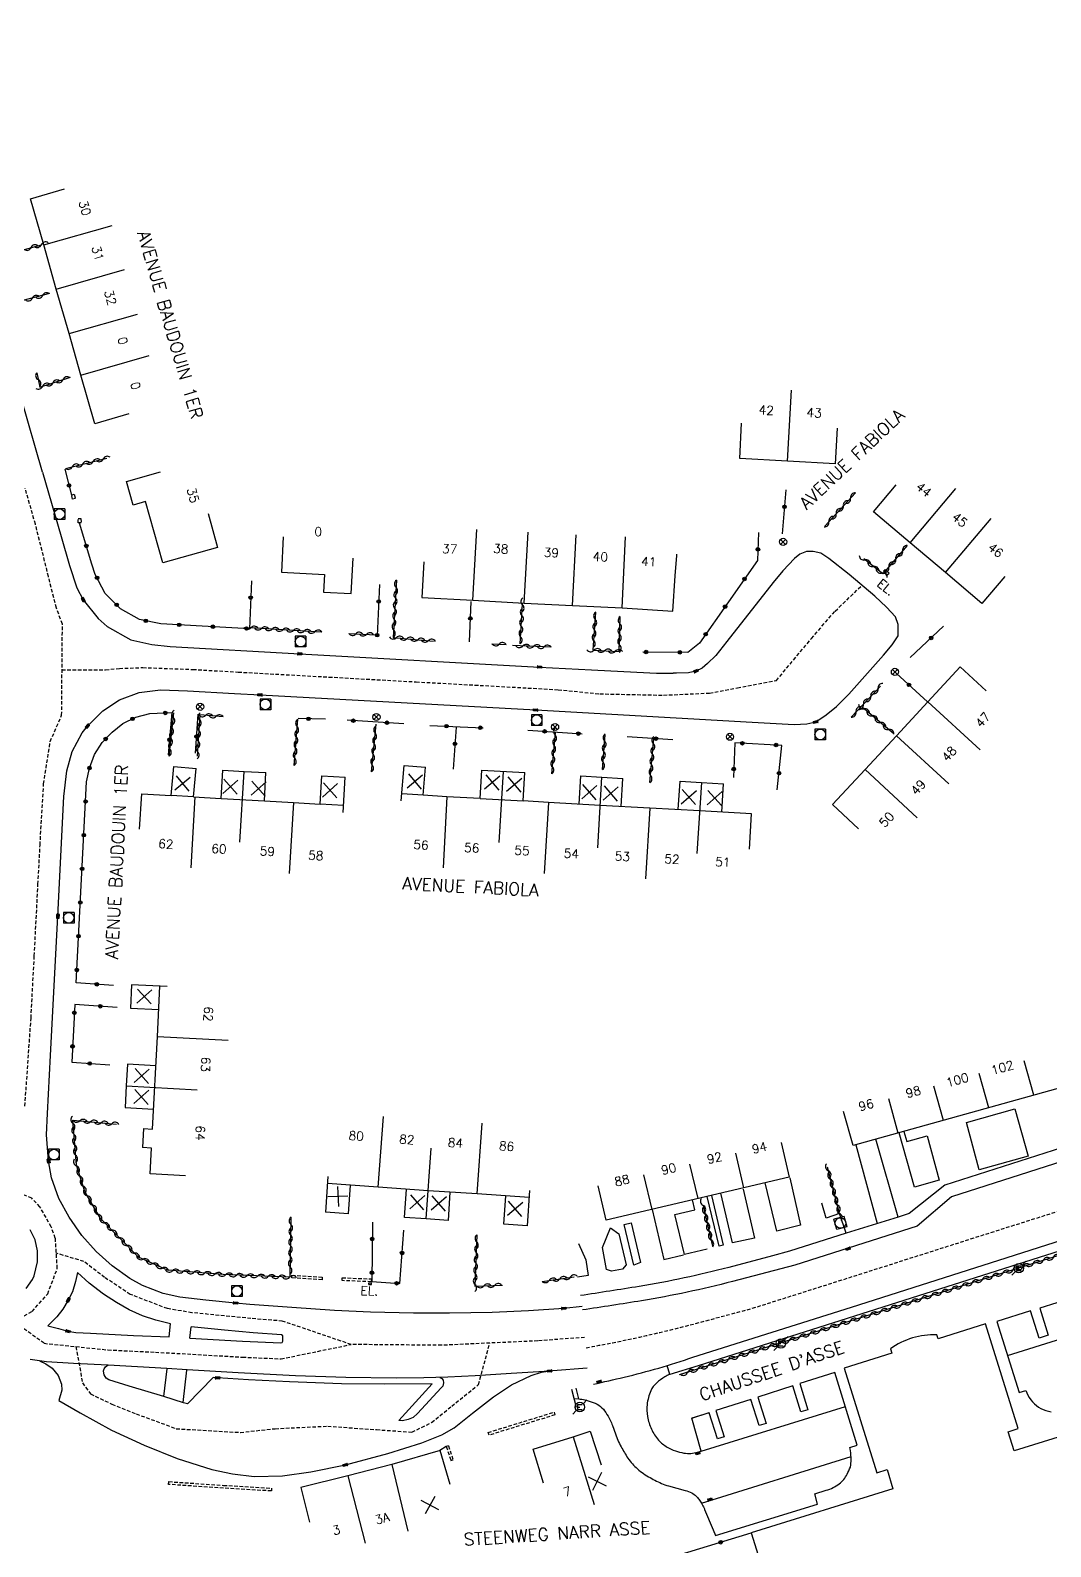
# Model space of a CAD drawing. Header units: millimetres. Extents: x 127000 to 128000, y 154000 to 154800.
# Drawn here: x 127356.8 to 127500.4, y 154115.5 to 154329 of the extents above; entities that cross this region are included whole.
import ezdxf
from ezdxf.enums import TextEntityAlignment as Align

# ---------------------------------------------------------------- set-up
doc = ezdxf.new("R2010")
doc.units = ezdxf.units.MM
doc.linetypes.add('DASHED', pattern=[0.75, 0.5, -0.25])
doc.layers.get('0').update_dxf_attribs({"linetype": 'CONTINUOUS'})
for name, color, linetype in [('W0001', 6, 'DASHED'), ('W0008', 7, 'CONTINUOUS'), ('W0100', 7, 'CONTINUOUS'), ('W0105', 7, 'CONTINUOUS'), ('W0112', 1, 'DASHED'), ('W0310', 3, 'CONTINUOUS'), ('W0322', 7, 'CONTINUOUS'), ('W0334', 7, 'CONTINUOUS'), ('W0400', 7, 'CONTINUOUS'), ('W0420', 7, 'CONTINUOUS'), ('W0469', 7, 'CONTINUOUS'), ('W0471', 7, 'CONTINUOUS'), ('W0984', 7, 'CONTINUOUS'), ('W0989', 7, 'CONTINUOUS'), ('W0991', 7, 'CONTINUOUS'), ('W1102', 7, 'CONTINUOUS')]:
    doc.layers.add(name, color=color, linetype=linetype)
doc.styles.get("Standard").update_dxf_attribs({"font": 'romans.shx', "width": 0.85})

# ---------------------------------------------------------------- blocks, each defined once
blk = doc.blocks.new('t310o')
at = {"color": 0, "linetype": 'Continuous'}
for centre, start, end in [((-0.5, 0.38), 216.8699, 323.1304), ((0.5, -0.37), 36.8699, 143.1303)]:
    blk.add_arc(centre, 0.625, start, end, dxfattribs=at)
blk = doc.blocks.new('T400')
for p, q in [((-0.15, 0.3), (0.15, 0.3)), ((-0.15, -0.25), (-0.15, 0.3)), ((-0.15, 0.15), (0.15, 0.15)), ((-0.15, 0), (0.15, 0)), ((0.15, 0.3), (0.15, -0.25)), ((-0.15, -0.15), (0.15, -0.15)), ((-0.15, -0.25), (-0.15, -0.3)), ((-0.15, -0.3), (0.15, -0.3)), ((0.15, -0.3), (0.15, -0.25))]:
    blk.add_line(p, q)
blk = doc.blocks.new('T420')
for p, q in [((0.75, 0.75), (-0.75, 0.75)), ((-0.75, 0.75), (-0.75, -0.75)), ((0.75, 0.75), (0.75, -0.75)), ((0.75, -0.75), (-0.75, -0.75))]:
    blk.add_line(p, q)
blk.add_ellipse((0, 0), major_axis=(-0.53, 0.53), ratio=1, start_param=3.926991, end_param=10.210176)
blk = doc.blocks.new('T471')
for p, q in [((-0.333334, 0.333334), (-0.333334, -0.333334)), ((-0.333334, 0.333334), (0.333334, 0.333334)), ((-0.333334, 0), (0, 0)), ((0.500001, 0.500001), (1.000002, 1.000002)), ((-0.500001, -0.500001), (-1.000002, -1.000002)), ((-0.333334, -0.333334), (0.333334, -0.333334))]:
    blk.add_line(p, q)
blk.add_ellipse((0, 0), major_axis=(0.471405, 0.471405), ratio=1, start_param=5.4977871438, end_param=11.780972451)
blk = doc.blocks.new('t322o')
at = {"color": 0, "linetype": 'Continuous'}
for radius in [0.25, 0.15]:
    blk.add_circle((0, 0), radius, dxfattribs=at)
blk = doc.blocks.new('t991o')
at = {"color": 0, "linetype": 'Continuous'}
for p, q in [((-1, 1), (1, -1)), ((-1, -1), (1, 1))]:
    blk.add_line(p, q, dxfattribs=at)
blk = doc.blocks.new('T469')
at = {"color": 0, "linetype": 'Continuous', "flags": 128}
for points in [[(-0.35, 0.35), (0.35, -0.35)], [(-0.35, -0.35), (0.35, 0.35)]]:
    blk.add_lwpolyline(points, dxfattribs=at)
at = {"color": 0, "linetype": 'Continuous'}
blk.add_circle((0, 0), 0.5, dxfattribs=at)

msp = doc.modelspace()

# ---------------------------------------------------------------- linework, layer by layer
at = {"layer": 'W0001'}
for p, q in [((127364.33, 154155.66), (127360.46, 154156.81)), ((127358.73, 154144.13), (127354.32, 154147.3))]:
    msp.add_line(p, q, dxfattribs=at)
at = {"layer": 'W0001', "flags": 128}
msp.add_lwpolyline([(127707.09, 154328.15), (127696.07, 154317.64), (127684.73, 154306.8), (127668.4, 154291.23), (127654.07, 154277.57), (127636.76, 154261.04), (127611.11, 154236.57), (127590.61, 154216.98), (127581.88, 154208.69), (127574.39, 154201.54), (127567.68, 154195.2, -0.051498), (127557.61, 154186.6, -0.013521), (127547.3, 154179.89, -0.05324), (127532.51, 154172.86, -0.006405), (127518.19, 154168.05), (127507.64, 154164.65), (127491.91, 154159.67), (127471.15, 154153.06), (127458.13, 154148.93), (127450.11, 154146.8, -0.021271), (127434.93, 154143.45)], format="xyb", dxfattribs=at)
at = {"layer": 'W0001'}
for points in [[(127356.04, 154177.52), (127356.9, 154189.91), (127357.36, 154198.67), (127357.88, 154208.76), (127358.17, 154214.27), (127358.67, 154222.89), (127359.6, 154228.86), (127361.21, 154232.55), (127361.32, 154245.39), (127360.47, 154247.66), (127359.36, 154252.08), (127357.52, 154259.46), (127356.08, 154264.51)], [(127361.26, 154238.97), (127367.38, 154238.97), (127369.34, 154239.16), (127372.63, 154239.27), (127379.67, 154239.01), (127386.06, 154238.64), (127398.83, 154237.94), (127411.1, 154237.26), (127419.36, 154236.81), (127431.1, 154236.16), (127436.97, 154235.57), (127445.92, 154235.39), (127452.4, 154235.68), (127456.33, 154236.4), (127461.81, 154237.45), (127466.75, 154243.38), (127470.08, 154247.22), (127473.87, 154250.86)], [(127355.93, 154148), (127357.04, 154148.63), (127359.25, 154151.08), (127360.6, 154154.67), (127360.32, 154158.94), (127359.75, 154160.53), (127358.16, 154163.34), (127357, 154164.57), (127350.66, 154166.96), (127348.69, 154166.32), (127346.16, 154164.85), (127343.66, 154162.96), (127341.45, 154158.9), (127341.38, 154153.97), (127343.15, 154150.13), (127347.04, 154147.69), (127350.75, 154146.44), (127352.71, 154146.6), (127355.93, 154148)], [(127434.81, 154144.96), (127428.24, 154144.47), (127414.69, 154143.85), (127401.95, 154143.96), (127392.27, 154147.26), (127387.86, 154147.62), (127379.54, 154148.44), (127376.11, 154149.01), (127370.86, 154151.02), (127367.26, 154153.4), (127364.33, 154155.66)], [(127358.73, 154144.13), (127367.72, 154143.2), (127374.41, 154142.88), (127379.65, 154142.59), (127386.67, 154142.18), (127392.09, 154141.94), (127401.95, 154143.96)], [(127363.23, 154143.66), (127364.14, 154138.56), (127365.27, 154137), (127368.29, 154135.57), (127371.69, 154134.2), (127377.35, 154132.1), (127386.37, 154131.58), (127391.26, 154132.11), (127398.66, 154132.46), (127405.52, 154131.97), (127410.52, 154131.63), (127413.29, 154132.98), (127416.11, 154135.3), (127419.89, 154138.32), (127421.47, 154144.16)]]:
    msp.add_lwpolyline(points, dxfattribs=at)
at = {"layer": 'W0008'}
for p, q in [((127358.53, 154266.78), (127355.46, 154277.39)), ((127447.74, 154238.48), (127447.26, 154238.48)), ((127357.09, 154153.1), (127357.32, 154153.64)), ((127376.35, 154145.03), (127376.52, 154146.89)), ((127379.27, 154144.83), (127379.43, 154146.45))]:
    msp.add_line(p, q, dxfattribs=at)
at = {"layer": 'W0008', "flags": 128}
for points in [[(127700.51, 154327.45), (127689.33, 154316.78), (127662.7, 154291.36), (127622.54, 154253.04), (127608.26, 154239.42), (127591.01, 154222.93), (127578.51, 154210.96), (127568.28, 154201.37, 0.003476), (127561.96, 154195.35, -0.043326), (127554.25, 154189.11, -0.0103), (127545.82, 154183.66), (127536.44, 154178.82), (127529.49, 154178.51), (127512.95, 154173.23), (127486.44, 154164.75), (127481.62, 154160.6), (127464.4, 154155.15), (127455.63, 154152.84, -0.024135), (127442.84, 154150.12, -0.003067), (127434.5, 154148.82)], [(127436.07, 154138.36, 0.001772), (127440.37, 154139.36, 0.024836), (127450.07, 154142.18), (127472.37, 154149.24), (127493.12, 154155.85), (127508.86, 154160.84), (127519.41, 154164.24, 0.006405), (127533.83, 154169.09, 0.05324), (127549.39, 154176.48, 0.013521), (127559.88, 154183.31, 0.051114), (127570.51, 154192.36), (127577.14, 154198.64), (127584.64, 154205.79), (127593.37, 154214.08), (127613.87, 154233.67), (127639.52, 154258.14), (127656.84, 154274.68), (127671.16, 154288.33), (127687.49, 154303.91), (127698.83, 154314.75), (127713.77, 154329)], [(127510.78, 154160.01), (127450.82, 154140.98), (127446.82, 154139.74, 0.067279), (127446.12, 154139.42, 0.034969), (127444.94, 154138.54, 0.112823), (127444.14, 154137.45, 0.074469), (127443.61, 154135.49, 0.073127), (127443.66, 154133.82, 0.065167), (127444.22, 154132.04, 0.071674), (127445.22, 154130.51, 0.082362), (127446.46, 154129.51, 0.088779), (127448.79, 154128.68, 0.113172), (127450.73, 154128.8), (127451.23, 154128.95), (127449.91, 154133.59), (127452.36, 154134.38)], [(127433.26, 154136.34), (127433.99, 154136.29, -0.041815), (127434.87, 154136.16, -0.030567), (127436.04, 154135.8, -0.080849), (127437.05, 154135.23, -0.082518), (127437.8, 154134.38, -0.021414), (127438.41, 154133.32, -0.031641), (127438.74, 154132.56), (127439.41, 154130.74, 0.035084), (127439.84, 154129.77, 0.019737), (127440.78, 154128.16, 0.063475), (127442.06, 154126.63, 0.057886), (127443.82, 154125.34, 0.021644), (127445.63, 154124.41, 0.041663), (127446.63, 154124.05), (127448.98, 154123.42, -0.054304), (127449.9, 154123.06, -0.072506), (127450.51, 154122.62, -0.040074), (127450.9, 154122.17, -0.035877), (127451.27, 154121.6, -0.004925), (127451.63, 154120.91, -0.019804), (127451.71, 154120.74), (127452.93, 154117.85), (127453.24, 154117.06), (127467.6, 154121.5), (127467.22, 154122.93), (127468.82, 154123.44, 0.09721), (127470.66, 154124.36, 0.114873), (127471.77, 154125.71, 0.01632), (127472.22, 154126.69, 0.070782), (127472.28, 154126.93, 0.036146), (127472.32, 154128.11, 0.036842), (127472.2, 154129.26), (127472.16, 154129.46), (127473.19, 154129.8), (127470.03, 154140.04), (127465.1, 154138.45), (127466.23, 154134.75), (127465.27, 154134.48), (127464.12, 154138.14), (127459.19, 154136.54), (127460.36, 154132.85), (127459.4, 154132.54), (127458.23, 154136.23), (127453.28, 154134.68), (127454.46, 154130.96), (127453.51, 154130.67), (127452.35, 154134.36), (127449.89, 154133.6)]]:
    msp.add_lwpolyline(points, format="xyb", dxfattribs=at)
at = {"layer": 'W0008'}
for points in [[(127358.53, 154266.78), (127361.14, 154257.72), (127362.33, 154253.65), (127363.33, 154250.52), (127364.25, 154248.82), (127366.33, 154246.18), (127367.61, 154245.06), (127370.93, 154243.18), (127373.89, 154242.5), (127376.49, 154242.24), (127394.73, 154241.21), (127428.46, 154239.35), (127435.77, 154238.95), (127440.34, 154238.72), (127444.93, 154238.47), (127447.26, 154238.48)], [(127434.46, 154149.31), (127431.87, 154149.05), (127426.91, 154148.72), (127421.82, 154148.45), (127415.79, 154148.35), (127410.74, 154148.36), (127404.69, 154148.53), (127399.62, 154148.73), (127393.59, 154149.19), (127387.72, 154149.61), (127385.68, 154149.8), (127381.52, 154150.21), (127377.83, 154150.64), (127375.48, 154151.15), (127372.61, 154152.28), (127370.8, 154153.25), (127368.33, 154155.02), (127366.08, 154157.05), (127364.06, 154159.33), (127362.26, 154161.9), (127360.83, 154164.51), (127359.77, 154167.43), (127359.38, 154169.8), (127359.06, 154173.49), (127359.24, 154176.5), (127359.66, 154184.65), (127360.68, 154204.25), (127361.54, 154221.11), (127361.92, 154224.72), (127362.68, 154227.45), (127364.12, 154230.07), (127364.84, 154231.02), (127367.01, 154233.17), (127369.35, 154234.73), (127372.12, 154235.78), (127375.13, 154236.13), (127378.94, 154236), (127385.54, 154235.61), (127389.13, 154235.42), (127427.93, 154233.3), (127458.4, 154231.59), (127464.32, 154231.27), (127466.09, 154231.33), (127467.35, 154231.62), (127468.8, 154232.6), (127470.26, 154233.79), (127471.99, 154235.55), (127476.89, 154241), (127478.11, 154242.46), (127478.95, 154243.76), (127478.95, 154245.33), (127478.58, 154246.41), (127477.3, 154247.76), (127475.68, 154249.34), (127472.05, 154252.38), (127469.2, 154254.65), (127468.07, 154255.38), (127466.99, 154255.62), (127466.04, 154255.6), (127465.13, 154255.23), (127464.38, 154254.63), (127462.7, 154252.89), (127461.38, 154251.26), (127454.84, 154242.93), (127453.28, 154240.98), (127452.11, 154239.86), (127451.37, 154239.2), (127450.48, 154238.79), (127449.43, 154238.55), (127447.74, 154238.48)], [(127357.32, 154153.64), (127357.83, 154155.6), (127357.83, 154157.15), (127357.49, 154158.69), (127356.79, 154160.12)], [(127356.22, 154151.86), (127357.09, 154153.1)], [(127376.52, 154146.89), (127374.45, 154147.39), (127372.59, 154148.02), (127370.71, 154148.85), (127368.93, 154149.88), (127367.1, 154151.07), (127365.08, 154152.61), (127363.46, 154154.09), (127363.18, 154152.83), (127362.76, 154151.36), (127362.15, 154150.22), (127361.39, 154148.93), (127360.54, 154147.86), (127359.75, 154147.05), (127359.27, 154146.61), (127360.75, 154146.21), (127362.09, 154145.82), (127363.21, 154145.66), (127365.27, 154145.57), (127371.33, 154145.24), (127376.35, 154145.03)], [(127379.27, 154144.83), (127386.68, 154144.45), (127392.05, 154144.18), (127392.26, 154144.25), (127392.34, 154144.41), (127392.36, 154145.04), (127392.34, 154145.17), (127392.16, 154145.32), (127388.15, 154145.61), (127384.12, 154145.99), (127379.43, 154146.45)], [(127435.16, 154140.61), (127430.35, 154140.26), (127429.91, 154140.23), (127429.92, 154140.23), (127424.47, 154139.88), (127419.42, 154139.54), (127415.55, 154139.38), (127412.2, 154139.26), (127408.28, 154139.24), (127401.2, 154139.3), (127394.12, 154139.55), (127386.04, 154139.95), (127378.86, 154140.41), (127376.02, 154140.56), (127367.78, 154141.03), (127362.87, 154141.27), (127359.08, 154141.52), (127356.76, 154141.85)], [(127358.08, 154141.65), (127358.99, 154141.25), (127359.87, 154140.63), (127360.72, 154139.58), (127361.17, 154138.37), (127361.22, 154137.53), (127360.82, 154136.08), (127363.81, 154134.35), (127368.25, 154131.89), (127372.82, 154129.79), (127377.48, 154127.89), (127382.34, 154126.36), (127385.25, 154125.75), (127388.32, 154125.38), (127392.31, 154125.47), (127396.27, 154126.01), (127401.15, 154127), (127407.1, 154128.63), (127411.9, 154130.13), (127414.72, 154131.26), (127416.45, 154132.21), (127419.04, 154134.28), (127422.01, 154136.6), (127424.54, 154138.29), (127427.3, 154139.59), (127428.76, 154140.08), (127429.99, 154140.24)], [(127414.45, 154139.33), (127414.71, 154139.19), (127414.93, 154138.93), (127414.96, 154138.57), (127414.84, 154138.1), (127414.64, 154137.86), (127411.32, 154134.23), (127410.7, 154133.69), (127409.96, 154133.39), (127409.19, 154133.2), (127408.65, 154133.24), (127413.37, 154138.4), (127406.66, 154138.36), (127400.58, 154138.4), (127393.28, 154138.7), (127387.49, 154138.98), (127383.15, 154139.26), (127382.53, 154139.31), (127378.93, 154135.61), (127378.35, 154135.75), (127375.57, 154136.63), (127370.71, 154138.1), (127367.85, 154139), (127367.46, 154139.23), (127367.2, 154139.69), (127367.14, 154139.94), (127367.08, 154140.24), (127367.21, 154140.54), (127367.37, 154140.83), (127367.56, 154140.96), (127367.75, 154141.03)]]:
    msp.add_lwpolyline(points, dxfattribs=at)
at = {"layer": 'W0008', "flags": 128}
for points in [[(127503.68, 154150.57), (127498.88, 154149.08), (127500.06, 154145.27), (127498.79, 154144.86), (127497.6, 154148.68), (127492.84, 154147.18), (127495.96, 154137.2), (127496.94, 154137.5), (127497.06, 154137.15), (127497.22, 154136.81), (127497.41, 154136.48), (127497.62, 154136.17), (127497.86, 154135.88), (127498.12, 154135.61), (127498.41, 154135.37), (127498.72, 154135.15), (127499.04, 154134.96), (127499.38, 154134.8), (127499.73, 154134.67), (127500.1, 154134.57), (127500.47, 154134.5)], [(127494.33, 154142.41), (127517.27, 154149.58)], [(127446.82, 154139.74), (127446.44, 154141)], [(127433.99, 154136.29), (127433.65, 154137.81)], [(127451.23, 154128.95), (127471.52, 154135.22)], [(127451.27, 154121.6), (127472.32, 154128.21)]]:
    msp.add_lwpolyline(points, dxfattribs=at)
at = {"layer": 'W0100'}
for p, q in [((127447.55, 154252.2), (127447.79, 154255.04)), ((127447.79, 154255.04), (127447.81, 154255.25)), ((127476.87, 154252.86), (127477.12, 154253.09)), ((127477.12, 154253.09), (127477.67, 154252.56)), ((127376.64, 154221.24), (127377.02, 154225.34)), ((127377.02, 154225.34), (127380.16, 154225.05)), ((127379.79, 154221.05), (127380.16, 154225.05)), ((127412.1, 154221.3), (127412.43, 154225.24)), ((127383.65, 154220.85), (127383.89, 154224.84)), ((127389.74, 154220.5), (127389.97, 154224.49)), ((127397.59, 154220.04), (127397.82, 154224.04)), ((127397.82, 154224.04), (127401.12, 154223.85)), ((127400.84, 154218.86), (127401.12, 154223.85)), ((127420.13, 154220.84), (127420.34, 154224.82)), ((127420.34, 154224.82), (127426.41, 154224.48)), ((127426.19, 154220.5), (127426.41, 154224.48)), ((127434.04, 154220.03), (127434.29, 154224.03)), ((127434.29, 154224.03), (127440.21, 154223.67)), ((127439.97, 154219.71), (127440.21, 154223.67)), ((127448, 154219.27), (127448.27, 154223.29)), ((127454.13, 154218.92), (127454.35, 154222.92)), ((127379.79, 154221.05), (127376.64, 154221.24)), ((127379.79, 154221.05), (127383.65, 154220.85)), ((127383.65, 154220.85), (127389.74, 154220.5)), ((127412.1, 154221.3), (127409.07, 154221.51)), ((127420.13, 154220.84), (127426.19, 154220.5)), ((127400.88, 154219.85), (127397.59, 154220.04)), ((127376.04, 154194.36), (127371.04, 154194.6)), ((127372.73, 154174.37), (127372.59, 154171.68)), ((127372.73, 154174.37), (127374, 154174.3)), ((127373.84, 154171.62), (127372.59, 154171.68)), ((127373.65, 154167.98), (127373.84, 154171.62)), ((127378.64, 154167.72), (127373.65, 154167.98)), ((127398.68, 154167.6), (127398.33, 154162.61)), ((127401.58, 154162.38), (127401.86, 154166.38)), ((127401.58, 154162.38), (127398.33, 154162.61)), ((127404.43, 154152.43), (127404.44, 154152.66)), ((127404.44, 154152.66), (127404.84, 154152.65))]:
    msp.add_line(p, q, dxfattribs=at)
for points in [[(127370.67, 154274.98), (127365.86, 154273.61), (127363.91, 154280.45), (127362.25, 154286.3), (127360.45, 154292.56), (127358.69, 154298.8), (127356.82, 154305.28), (127361.63, 154306.66)], [(127470.38, 154272.96), (127470.1, 154267.97), (127463.37, 154268.34), (127456.65, 154268.71), (127456.92, 154273.7)], [(127381.81, 154260.98), (127383.16, 154256.17), (127375.47, 154254.01), (127373.01, 154262.64), (127371.28, 154262.14), (127370.33, 154265.45), (127375.13, 154266.83)], [(127493.95, 154252.11), (127490.71, 154248.3), (127485.59, 154252.65), (127480.64, 154256.82), (127475.47, 154261.18), (127478.69, 154265)], [(127392.4, 154257.69), (127392.14, 154252.7), (127398.23, 154252.38), (127398.08, 154249.9), (127401.96, 154249.68), (127402.24, 154254.67)], [(127412.18, 154254.14), (127411.9, 154249.14), (127419.1, 154248.74), (127426.32, 154248.36), (127433.11, 154247.99), (127440.11, 154247.68), (127447.22, 154247.21), (127447.55, 154252.2)], [(127476.87, 154252.86), (127477.42, 154252.34), (127477.67, 154252.56)], [(127473.39, 154216.57), (127469.73, 154219.97), (127474.31, 154224.91), (127478.72, 154229.68), (127483.15, 154234.47), (127487.66, 154239.4), (127491.35, 154236.02)], [(127408.99, 154220.52), (127409.41, 154225.5), (127412.43, 154225.24)], [(127383.89, 154224.84), (127386.89, 154224.66), (127389.97, 154224.49)], [(127448.27, 154223.29), (127451.27, 154223.09), (127454.35, 154222.92)], [(127372.19, 154216.5), (127372.49, 154221.49), (127376.64, 154221.24)], [(127420.13, 154220.84), (127415.43, 154221.08), (127412.1, 154221.3)], [(127389.74, 154220.5), (127393.84, 154220.26), (127397.59, 154220.04)], [(127458.02, 154213.69), (127458.3, 154218.69), (127451.05, 154219.09), (127443.99, 154219.5), (127437.02, 154219.86), (127429.72, 154220.29), (127426.19, 154220.5)], [(127371.04, 154194.6), (127370.88, 154191.3), (127374.87, 154191.12)], [(127374, 154174.3), (127374.68, 154187.32), (127375.04, 154194.4)], [(127507.16, 154186.81), (127508.51, 154182), (127472.62, 154171.97), (127471.27, 154176.78)], [(127374.46, 154183.22), (127370.48, 154183.44), (127370.31, 154180.37), (127370.13, 154177.35), (127374.15, 154177.11)], [(127462.48, 154172.39), (127463.62, 154167.52), (127437.86, 154161.45), (127436.71, 154166.32)], [(127427, 154164.64), (127419.68, 154165.17), (127412.78, 154165.58), (127405.77, 154166.11), (127398.61, 154166.61)], [(127415.87, 154165.4), (127415.59, 154161.43), (127412.51, 154161.65), (127409.48, 154161.86), (127409.75, 154165.81)], [(127427.07, 154165.64), (127426.71, 154160.65), (127423.43, 154160.9), (127423.73, 154164.88)], [(127404.43, 154152.43), (127404.83, 154152.42), (127404.84, 154152.65)], [(127429.04, 154124.44), (127427.56, 154129.21), (127433.19, 154130.96), (127435.59, 154131.76), (127437.16, 154127.01)], [(127415.88, 154124.25), (127414.47, 154129.05), (127407.68, 154127.05), (127401.48, 154125.46), (127394.89, 154123.81), (127396.1, 154118.96)]]:
    msp.add_lwpolyline(points, dxfattribs=at)
at = {"layer": 'W0100', "flags": 128}
msp.add_lwpolyline([(127471.34, 154140.64), (127475.95, 154125.91), (127477.38, 154126.36), (127478.22, 154123.66), (127458.27, 154117.44), (127467.31, 154088.53), (127524.18, 154106.29), (127515.19, 154135.2), (127509.49, 154133.42), (127495.28, 154128.97), (127494.43, 154131.68), (127495.86, 154132.13), (127491.25, 154146.85), (127484.58, 154144.76), (127484.4, 154145.33, 0.167364), (127477.85, 154143.33), (127478.04, 154142.72), (127471.33, 154140.63)], format="xyb", dxfattribs=at)
at = {"layer": 'W0105'}
for p, q in [((127376, 154140.55), (127375.53, 154136.64)), ((127378.31, 154135.79), (127378.81, 154140.35)), ((127415.35, 154129.61), (127414.46, 154129.05))]:
    msp.add_line(p, q, dxfattribs=at)
at = {"layer": 'W0112'}
for p, q in [((127362.6, 154263.57), (127362.99, 154263.67)), ((127362.75, 154262.97), (127362.6, 154263.57)), ((127363.52, 154260.24), (127363.92, 154260.26)), ((127363.55, 154259.64), (127363.52, 154260.24)), ((127393.61, 154153.33), (127393.63, 154153.73)), ((127397.86, 154153.07), (127393.61, 154153.33)), ((127400.68, 154152.96), (127400.7, 154153.36)), ((127404.79, 154152.79), (127400.68, 154152.96)), ((127421.25, 154131.58), (127430.52, 154134.43)), ((127430.52, 154134.43), (127430.64, 154134.05)), ((127415.65, 154129.71), (127416.3, 154127.73)), ((127416, 154127.64), (127416.3, 154127.73)), ((127376.3, 154124.65), (127384.01, 154124.13)), ((127384.01, 154124.13), (127390.75, 154123.74))]:
    msp.add_line(p, q, dxfattribs=at)
for points in [[(127362.99, 154263.67), (127363.14, 154263.07), (127362.75, 154262.97)], [(127363.92, 154260.26), (127363.95, 154259.65), (127363.55, 154259.64)], [(127393.63, 154153.73), (127397.88, 154153.46), (127397.86, 154153.07)], [(127400.7, 154153.36), (127404.81, 154153.19), (127404.79, 154152.79)], [(127430.64, 154134.05), (127421.37, 154131.2), (127421.25, 154131.58)], [(127415.65, 154129.71), (127415.35, 154129.61), (127416, 154127.64)], [(127383.98, 154123.73), (127376.27, 154124.26), (127376.3, 154124.65)], [(127390.75, 154123.74), (127390.73, 154123.34), (127383.98, 154123.73)]]:
    msp.add_lwpolyline(points, dxfattribs=at)
at = {"layer": 'W0310'}
for p, q in [((127353.05, 154297.35), (127358.36, 154298.81)), ((127361.74, 154267.31), (127367.59, 154268.77)), ((127472.93, 154263.88), (127468.62, 154259.19)), ((127425.75, 154242.61), (127426.09, 154248.25)), ((127397.84, 154244.27), (127387.75, 154244.88)), ((127401.62, 154244.07), (127405.51, 154243.86)), ((127421.78, 154242.61), (127423.79, 154242.51)), ((127430.12, 154242.16), (127424.69, 154242.38)), ((127472.34, 154232.3), (127476.47, 154236.66)), ((127478.36, 154229.92), (127473.94, 154233.65)), ((127376.35, 154226.78), (127377, 154232.89)), ((127393.94, 154225.49), (127394.44, 154232.02)), ((127404.82, 154224.57), (127405.46, 154231.31)), ((127430.2, 154224.3), (127430.7, 154230.13)), ((127437.35, 154224.94), (127437.7, 154229.81)), ((127444.02, 154223.1), (127444.54, 154229.22)), ((127428.84, 154152.85), (127433.35, 154153.51))]:
    msp.add_line(p, q, dxfattribs=at)
for points in [[(127359.49, 154291.92), (127354.86, 154290.71), (127354.3, 154293.8)], [(127357.7, 154280.79), (127358.14, 154278.76), (127362.44, 154280.14)], [(127480.23, 154256.46), (127476.8, 154252.45), (127474.12, 154254.56)], [(127408.33, 154251.56), (127407.88, 154243.53), (127413.56, 154242.97)], [(127436.37, 154247.07), (127435.99, 154241.72), (127439.7, 154241.53), (127439.81, 154246.41)], [(127383.96, 154232.34), (127380.68, 154232.61), (127380.29, 154226.81)], [(127393.49, 154161.88), (127393.34, 154153.43), (127383.95, 154153.81), (127376.1, 154154.41), (127372.04, 154156.25), (127366.67, 154161.7), (127364.49, 154165.52), (127363.28, 154169.2), (127362.77, 154175.55), (127368.93, 154174.98)], [(127470.71, 154162.4), (127468.99, 154168.95)], [(127451.49, 154163.55), (127452.83, 154157.8)], [(127419.66, 154159.42), (127419.37, 154152.18), (127423.27, 154152.31)]]:
    msp.add_lwpolyline(points, dxfattribs=at)
at = {"layer": 'W0310', "flags": 128}
msp.add_lwpolyline([(127510.83, 154159.42), (127448.14, 154139.67)], dxfattribs=at)
at = {"layer": 'W0322'}
for p, q in [((127361.64, 154267.21), (127362.6, 154263.57)), ((127463.16, 154264.28), (127462.62, 154258.09)), ((127405.95, 154250.95), (127405.62, 154243.72)), ((127418.82, 154248.58), (127418.59, 154242.89)), ((127485.31, 154245.08), (127480.64, 154240.67)), ((127478.71, 154238.44), (127483.1, 154234.47)), ((127380.03, 154227.2), (127380.43, 154232.69)), ((127398.33, 154232), (127394.48, 154232.1)), ((127409.38, 154231.37), (127401.4, 154231.85)), ((127413.02, 154231.13), (127420.54, 154230.79)), ((127416.74, 154230.9), (127416.3, 154224.95)), ((127426.82, 154230.44), (127434.48, 154229.93))]:
    msp.add_line(p, q, dxfattribs=at)
for points in [[(127387.92, 154251.49), (127387.63, 154244.75), (127375.18, 154245.43), (127372.18, 154246.03), (127369.51, 154247.55), (127367.34, 154249.72), (127365.94, 154252.4), (127365.44, 154253.84), (127363.71, 154259.59)], [(127459.29, 154258.29), (127459.15, 154254.36), (127450.98, 154242.73), (127449.34, 154241.4), (127443, 154241.46)], [(127368.52, 154194.52), (127363.24, 154194.87), (127364.73, 154223.19), (127365.12, 154225.11), (127365.83, 154227.02), (127366.9, 154228.71), (127368.32, 154230.16), (127369.84, 154231.42), (127371.64, 154232.27), (127373.61, 154232.81), (127376.72, 154232.93), (127376.2, 154226.98)], [(127447.23, 154229.12), (127447.23, 154229.11), (127440.82, 154229.53)], [(127461.94, 154222.04), (127462.59, 154228.31), (127455.96, 154228.67), (127455.76, 154223.8)], [(127369.02, 154191.43), (127363.07, 154191.83), (127362.63, 154183.72), (127367.97, 154183.32)], [(127404.94, 154161.19), (127404.87, 154152.82), (127408.8, 154152.55), (127409.38, 154160.05)]]:
    msp.add_lwpolyline(points, dxfattribs=at)
at = {"layer": 'W0322', "flags": 128}
msp.add_lwpolyline([(127444.88, 154113.35), (127458.27, 154117.44)], dxfattribs=at)
at = {"layer": 'W0334'}
for points in [[(127488.55, 154175.2), (127495.35, 154177.13), (127497.26, 154170.5), (127490.34, 154168.57)], [(127440.4, 154160.88), (127441.36, 154161.11), (127442.7, 154155.51), (127441.73, 154155.15)], [(127437.34, 154157.61), (127438.47, 154160.39), (127439.62, 154159.55), (127440.69, 154155.17), (127440.15, 154154.58), (127438.6, 154154.28), (127437.91, 154154.53)]]:
    msp.add_lwpolyline(points, close=True, dxfattribs=at)
msp.add_lwpolyline([(127511.38, 154174.67), (127503.12, 154172.04), (127485.54, 154166.39), (127480.51, 154162.39), (127478.93, 154161.89), (127471.62, 154159.62), (127463.66, 154157.12), (127461.24, 154156.44), (127455.1, 154154.82, -0.024135), (127442.51, 154152.14, -0.003059), (127434.22, 154150.85, -0.003059)], format="xyb", dxfattribs=at)
for points in [[(127479.77, 154173.96), (127480.16, 154172.54), (127483.01, 154173.32), (127484.7, 154167.1), (127481.23, 154166.13), (127479.1, 154173.78)], [(127472.97, 154172.06), (127475.99, 154160.98)], [(127478.93, 154161.89), (127475.79, 154172.85)], [(127463.71, 154167.45), (127465.21, 154160.75), (127461.88, 154159.91), (127460.23, 154166.72)], [(127457.12, 154165.82), (127458.72, 154158.95), (127455.65, 154158.29), (127453.99, 154165.25)], [(127444.34, 154162.98), (127445.98, 154155.92), (127448.73, 154156.57)], [(127452.08, 154157.38), (127448.86, 154156.65), (127447.51, 154162.25), (127450.32, 154162.91), (127449.99, 154164.31)], [(127452.69, 154164.95), (127454.34, 154157.94), (127453.74, 154157.8), (127452.09, 154164.81)], [(127471.62, 154159.62), (127470.71, 154162.4), (127468.81, 154161.76), (127468.23, 154163.86)], [(127433.98, 154158.18), (127435, 154155.9), (127435.3, 154153.68), (127433.81, 154153.45)], [(127432.96, 154137.66), (127433.62, 154135.16)]]:
    msp.add_lwpolyline(points, dxfattribs=at)
at = {"layer": 'W1102'}
for p, q in [((127358.69, 154298.8), (127368.31, 154301.52)), ((127360.45, 154292.56), (127370.06, 154295.32)), ((127362.25, 154286.3), (127371.87, 154289.03)), ((127363.91, 154280.45), (127373.53, 154283.19)), ((127463.37, 154268.34), (127463.93, 154278.33)), ((127480.64, 154256.82), (127487.09, 154264.47)), ((127485.59, 154252.65), (127492.05, 154260.27)), ((127419.1, 154248.74), (127419.66, 154258.73)), ((127426.32, 154248.36), (127426.85, 154258.34)), ((127433.11, 154247.99), (127433.64, 154257.98)), ((127440.11, 154247.68), (127440.55, 154257.67)), ((127483.15, 154234.47), (127490.49, 154227.68)), ((127478.72, 154229.68), (127486.06, 154222.89)), ((127474.31, 154224.91), (127481.64, 154218.11)), ((127386.29, 154214.68), (127386.89, 154224.66)), ((127422.81, 154214.65), (127423.42, 154224.64)), ((127437.21, 154223.86), (127436.61, 154213.88)), ((127451.27, 154223.09), (127450.61, 154213.11)), ((127379.96, 154221.05), (127379.37, 154211.06)), ((127415.43, 154221.08), (127414.93, 154211.09)), ((127393.84, 154220.26), (127393.25, 154210.28)), ((127429.72, 154220.29), (127429.14, 154210.3)), ((127443.99, 154219.5), (127443.41, 154209.51)), ((127374.68, 154187.32), (127384.66, 154186.81)), ((127498.04, 154179.07), (127496.7, 154183.89)), ((127370.31, 154180.37), (127380.29, 154179.8)), ((127485.33, 154175.52), (127483.98, 154180.33)), ((127491.69, 154177.3), (127490.34, 154182.11)), ((127478.97, 154173.74), (127477.63, 154178.56)), ((127405.77, 154166.11), (127406.52, 154176.08)), ((127419.68, 154165.17), (127420.4, 154175.14)), ((127412.51, 154161.65), (127413.22, 154171.62)), ((127457.25, 154166.02), (127456.1, 154170.89)), ((127444.32, 154162.98), (127443.17, 154167.84)), ((127450.78, 154164.5), (127449.64, 154169.36)), ((127433.19, 154130.96), (127436.16, 154121.41)), ((127407.68, 154127.05), (127409.94, 154117.68)), ((127401.48, 154125.46), (127403.93, 154115.99))]:
    msp.add_line(p, q, dxfattribs=at)

# ---------------------------------------------------------------- block references
at = {"layer": 'W0310'}
for p, rotation in [((127356.9, 154298.41), 15.40841452868136), ((127358.35, 154298.81), 15.40841452868136), ((127357.07, 154291.29), 194.7338938958895), ((127358.52, 154291.67), 194.7338938958895), ((127357.91, 154279.81), 282.1217770134732), ((127358.54, 154278.89), 17.82932130532442), ((127359.97, 154279.34), 17.82932130532442), ((127361.4, 154279.8), 17.82932130532442), ((127362.71, 154267.55), 13.93723772674321), ((127364.16, 154267.91), 13.93723772674321), ((127365.62, 154268.27), 13.93723772674321), ((127367.07, 154268.64), 13.93723772674321), ((127472.25, 154263.14), 227.4127182379652), ((127470.22, 154260.93), 227.4127182379652), ((127471.23, 154262.04), 227.4127182379652), ((127469.2, 154259.83), 227.4127182379652), ((127474.27, 154254.44), 141.6709526742539), ((127478.6, 154254.56), 229.4986900596859), ((127479.58, 154255.7), 229.4986900596859), ((127475.45, 154253.51), 141.6709526742539), ((127476.63, 154252.58), 141.6709526742539), ((127477.63, 154253.42), 229.4986900596859), ((127408.27, 154250.57), 266.820998659467), ((127408.11, 154247.57), 266.820998659467), ((127408.19, 154249.07), 266.820998659467), ((127426.08, 154248.1), 86.5152510798113), ((127408.02, 154246.07), 266.820998659467), ((127425.99, 154246.6), 86.5152510798113), ((127436.3, 154246.07), 265.9668482471434), ((127439.79, 154245.46), 88.66184998611996), ((127387.86, 154244.88), 176.5363707400479), ((127389.36, 154244.79), 176.5363707400479), ((127390.85, 154244.7), 176.5363707400479), ((127392.35, 154244.6), 176.5363707400479), ((127393.85, 154244.51), 176.5363707400479), ((127395.35, 154244.42), 176.5363707400479), ((127396.84, 154244.33), 176.5363707400479), ((127402.62, 154244.02), 356.9262687513832), ((127404.12, 154243.94), 356.9262687513832), ((127407.94, 154244.57), 266.820998659467), ((127425.81, 154243.6), 86.5152510798113), ((127425.9, 154245.1), 86.5152510798113), ((127436.2, 154244.57), 265.9668482471434), ((127439.75, 154243.96), 88.66184998611996), ((127408.34, 154243.49), 354.3594407340236), ((127409.83, 154243.34), 354.3594407340236), ((127411.32, 154243.19), 354.3594407340236), ((127412.82, 154243.05), 354.3594407340236), ((127422.78, 154242.56), 357.3753279909688), ((127426.12, 154242.32), 177.6875081124586), ((127427.62, 154242.26), 177.6875081124586), ((127429.12, 154242.2), 177.6875081124586), ((127436.13, 154241.71), 357.0611974264693), ((127436.09, 154243.08), 265.9668482471434), ((127439.72, 154242.46), 88.66184998611996), ((127437.63, 154241.64), 357.0611974264693), ((127439.13, 154241.56), 357.0611974264693), ((127475.09, 154235.2), 46.52454819684865), ((127476.12, 154236.29), 46.52454819684865), ((127473.02, 154233.03), 46.52454819684865), ((127474.06, 154234.11), 46.52454819684865), ((127474.15, 154233.47), 139.8178035096383), ((127376.77, 154230.76), 83.88255415733167), ((127376.93, 154232.25), 83.88255415733167), ((127380.53, 154230.41), 266.113142280308), ((127380.63, 154231.91), 266.113142280308), ((127381.47, 154232.55), 175.2665802989571), ((127382.97, 154232.42), 175.2665802989571), ((127394.36, 154230.97), 85.61211954356679), ((127475.3, 154232.5), 139.8178035096383), ((127476.45, 154231.53), 139.8178035096383), ((127477.59, 154230.56), 139.8178035096383), ((127376.61, 154229.27), 83.88255415733167), ((127380.43, 154228.92), 266.113142280308), ((127394.25, 154229.48), 85.61211954356679), ((127405.2, 154228.55), 84.59104702242306), ((127405.34, 154230.05), 84.59104702242306), ((127430.54, 154228.29), 85.11019642375358), ((127430.67, 154229.79), 85.11019642375358), ((127437.64, 154228.93), 85.84996156252456), ((127444.49, 154228.58), 85.10538867784182), ((127376.45, 154227.78), 83.88255415733167), ((127380.33, 154227.42), 266.113142280308), ((127394.02, 154226.49), 85.61211954356679), ((127394.13, 154227.98), 85.61211954356679), ((127405.06, 154227.06), 84.59104702242306), ((127430.41, 154226.8), 85.11019642375358), ((127437.53, 154227.44), 85.84996156252456), ((127444.36, 154227.08), 85.10538867784182), ((127404.92, 154225.57), 84.59104702242306), ((127430.28, 154225.3), 85.11019642375358), ((127437.42, 154225.94), 85.84996156252456), ((127444.1, 154224.09), 85.10538867784182), ((127444.23, 154225.59), 85.10538867784182), ((127362.8, 154175.08), 94.62553771398153), ((127363.79, 154175.45), 354.7368250403541), ((127362.93, 154173.59), 94.62553771398153), ((127365.29, 154175.32), 354.7368250403541), ((127366.78, 154175.18), 354.7368250403541), ((127368.28, 154175.04), 354.7368250403541), ((127363.05, 154172.09), 94.62553771398153), ((127363.17, 154170.6), 94.62553771398153), ((127363.31, 154169.11), 108.2007344088985), ((127469.12, 154168.44), 104.773839982984), ((127363.78, 154167.68), 108.2007344088985), ((127364.25, 154166.26), 108.2007344088985), ((127469.44, 154167.23), 104.773839982984), ((127364.85, 154164.89), 119.7692378062953), ((127469.76, 154166.02), 104.773839982984), ((127470.08, 154164.82), 104.773839982984), ((127365.59, 154163.59), 119.7692378062953), ((127366.34, 154162.29), 119.7692378062953), ((127451.49, 154163.55), 283.040556100489), ((127451.78, 154162.34), 283.040556100489), ((127470.4, 154163.61), 104.773839982984), ((127470.71, 154162.4), 104.773839982984), ((127367.25, 154161.11), 134.5921150945823), ((127368.31, 154160.05), 134.5921150945823), ((127393.47, 154160.88), 269.0234483228091), ((127452.06, 154161.12), 283.040556100489), ((127452.34, 154159.9), 283.040556100489), ((127369.36, 154158.98), 134.5921150945823), ((127370.41, 154157.91), 134.5921150945823), ((127393.42, 154157.88), 269.0234483228091), ((127393.44, 154159.38), 269.0234483228091), ((127419.62, 154158.42), 267.7302373684479), ((127452.62, 154158.68), 283.040556100489), ((127371.47, 154156.84), 134.5921150945823), ((127372.66, 154155.98), 155.5880846365147), ((127393.39, 154156.38), 269.0234483228091), ((127419.56, 154156.92), 267.7302373684479), ((127500.81, 154156.27), 197.4856734376898), ((127374.03, 154155.36), 155.5880846365147), ((127375.39, 154154.73), 155.5880846365147), ((127376.82, 154154.36), 175.5917793681793), ((127378.32, 154154.24), 175.5917793681793), ((127379.81, 154154.13), 175.5917793681793), ((127393.37, 154154.88), 269.0234483228091), ((127419.44, 154153.92), 267.7302373684479), ((127419.5, 154155.42), 267.7302373684479), ((127493.66, 154154.01), 197.4856734376898), ((127495.09, 154154.46), 197.4856734376898), ((127496.52, 154154.92), 197.4856734376898), ((127497.95, 154155.37), 197.4856734376898), ((127499.38, 154155.82), 197.4856734376898), ((127381.31, 154154.01), 175.5917793681793), ((127382.8, 154153.9), 175.5917793681793), ((127384.3, 154153.8), 177.6653490843171), ((127385.8, 154153.73), 177.6653490843171), ((127387.3, 154153.67), 177.6653490843171), ((127388.79, 154153.61), 177.6653490843171), ((127390.29, 154153.55), 177.6653490843171), ((127391.79, 154153.49), 177.6653490843171), ((127393.29, 154153.43), 177.6653490843171), ((127419.38, 154152.42), 267.7302373684479), ((127420.63, 154152.22), 1.866096251800654), ((127422.13, 154152.27), 1.866096251800654), ((127429.83, 154152.99), 8.368455913587376), ((127431.32, 154153.21), 8.368455913587376), ((127432.8, 154153.43), 8.368455913587376), ((127487.94, 154152.21), 197.4856734376898), ((127489.37, 154152.66), 197.4856734376898), ((127490.8, 154153.11), 197.4856734376898), ((127492.23, 154153.56), 197.4856734376898), ((127480.79, 154149.96), 197.4856734376898), ((127482.22, 154150.41), 197.4856734376898), ((127483.65, 154150.86), 197.4856734376898), ((127485.08, 154151.31), 197.4856734376898), ((127486.51, 154151.76), 197.4856734376898), ((127473.63, 154147.7), 197.4856734376898), ((127475.06, 154148.15), 197.4856734376898), ((127476.49, 154148.61), 197.4856734376898), ((127477.92, 154149.06), 197.4856734376898), ((127479.35, 154149.51), 197.4856734376898), ((127466.48, 154145.45), 197.4856734376898), ((127467.91, 154145.9), 197.4856734376898), ((127469.34, 154146.35), 197.4856734376898), ((127470.77, 154146.8), 197.4856734376898), ((127472.2, 154147.25), 197.4856734376898), ((127460.76, 154143.65), 197.4856734376898), ((127462.19, 154144.1), 197.4856734376898), ((127463.62, 154144.55), 197.4856734376898), ((127465.05, 154145), 197.4856734376898), ((127453.6, 154141.39), 197.4856734376898), ((127455.03, 154141.84), 197.4856734376898), ((127456.46, 154142.3), 197.4856734376898), ((127457.89, 154142.75), 197.4856734376898), ((127459.32, 154143.2), 197.4856734376898), ((127449.31, 154140.04), 197.4856734376898), ((127450.74, 154140.49), 197.4856734376898), ((127452.17, 154140.94), 197.4856734376898)]:
    msp.add_blockref('t310o', p, dxfattribs=dict(at, rotation=rotation))
at = {"layer": 'W0322'}
for p, rotation in [((127362.25, 154264.91), 284.7281359511157), ((127462.95, 154261.91), 264.9934515690643), ((127364.68, 154256.4), 106.7294760591784), ((127459.21, 154255.92), 268.0351341708835), ((127366.2, 154251.91), 117.5127223813066), ((127457.32, 154251.75), 234.8954572055297), ((127368.96, 154248.11), 135.0790483879894), ((127387.82, 154249.12), 267.4842901217026), ((127405.84, 154248.58), 267.3737166208845), ((127418.73, 154246.2), 267.6244856766487), ((127454.59, 154247.86), 234.8954572055297), ((127373.06, 154245.86), 168.6899628767276), ((127377.76, 154245.29), 176.8720279200478), ((127382.5, 154245.03), 176.8720279200478), ((127387.25, 154244.77), 176.8720279200478), ((127451.86, 154243.98), 234.8954572055297), ((127405.62, 154243.84), 267.3737166208845), ((127483.59, 154243.45), 223.3546619464071), ((127443.47, 154241.46), 179.48505917832), ((127448.22, 154241.42), 179.48505917832), ((127480.47, 154236.84), 317.8488010006165), ((127371.18, 154232.05), 25.36927282440746), ((127375.8, 154232.89), 2.192067168939339), ((127395.96, 154232.06), 178.4835732351899), ((127402.27, 154231.79), 176.6251103394223), ((127407.01, 154231.51), 176.6251103394223), ((127367.41, 154229.23), 45.6806994461576), ((127376.39, 154229.11), 265.0338880402587), ((127380.2, 154229.57), 85.8729624706778), ((127415.39, 154231.02), 357.366241704678), ((127420.14, 154230.8), 357.366241704678), ((127429.19, 154230.29), 356.1963075011502), ((127433.93, 154229.97), 356.1963075011502), ((127444.87, 154229.27), 176.2957652253183), ((127416.57, 154228.53), 265.7598012997091), ((127457.02, 154228.61), 176.933210015165), ((127461.77, 154228.36), 176.933210015165), ((127365.13, 154225.13), 69.71101027952211), ((127455.81, 154224.99), 267.634104507256), ((127462.18, 154224.4), 84.12749001350356), ((127364.59, 154220.42), 86.98851663233408), ((127364.34, 154215.68), 86.98851663233408), ((127364.09, 154210.93), 86.98851663233408), ((127363.84, 154206.19), 86.98851663233408), ((127363.59, 154201.45), 86.98851663233408), ((127363.34, 154196.7), 86.98851663233408), ((127366.15, 154194.68), 176.2580691830782), ((127363, 154190.67), 266.907828455859), ((127366.65, 154191.59), 176.1655509107124), ((127362.75, 154185.93), 266.907828455859), ((127365.16, 154183.53), 355.7194070688297), ((127404.92, 154158.82), 269.5074722747523), ((127409.13, 154156.85), 85.54573752460313), ((127404.88, 154154.07), 269.5074722747523), ((127408.36, 154152.58), 356.1267903345901), ((127453.97, 154116.12), 17.01413765681488)]:
    msp.add_blockref('t322o', p, dxfattribs=dict(at, rotation=rotation))
at = {"layer": 'W0400'}
for p, rotation in [((127364.25, 154248.82), 208.3022375284827), ((127394.73, 154241.21), 266.7940040871858), ((127428.46, 154239.35), 266.8308848155611), ((127450.48, 154238.79), 294.5957834999489), ((127389.13, 154235.42), 86.98718444990438), ((127427.93, 154233.3), 86.8672180299199), ((127364.84, 154231.02), 142.6810645707568), ((127467.35, 154231.62), 102.988537451961), ((127360.68, 154204.25), 177.011500230632), ((127359.38, 154169.8), 189.457892106163), ((127471.92, 154157.45), 108.0985872226005), ((127362.15, 154150.22), 151.9326765102394), ((127385.68, 154149.8), 264.9591513836701), ((127431.87, 154149.05), 275.722327373467), ((127362.09, 154145.82), 253.6832434558275), ((127429.91, 154140.23), 93.40804175649723), ((127383.15, 154139.26), 266.3930928159929), ((127436.88, 154138.73), 102.8125952115299), ((127450.77, 154128.66), 105.6885708801646), ((127401.15, 154127), 101.4891448795766), ((127452.43, 154122.12), 287.4255711798624)]:
    msp.add_blockref('T400', p, dxfattribs=dict(at, rotation=rotation))
at = {"layer": 'W0420'}
for p in [(127360.91, 154260.88), (127394.84, 154242.93), (127389.88, 154234.09), (127428.07, 154231.86), (127467.99, 154229.85), (127362.21, 154204.03), (127360.13, 154170.7), (127385.89, 154151.47)]:
    msp.add_blockref('T420', p, dxfattribs=at)
at = {"layer": 'W0420', "rotation": 285.252722091992}
msp.add_blockref('T420', (127470.83, 154161.07), dxfattribs=at)
at = {"layer": 'W0469'}
for p in [(127462.76, 154256.97), (127478.49, 154238.67), (127380.7, 154233.75), (127405.52, 154232.31), (127430.66, 154230.91), (127455.28, 154229.53)]:
    msp.add_blockref('T469', p, dxfattribs=at)
at = {"layer": 'W0471'}
for p in [(127495.93, 154154.7), (127462.45, 154144.11), (127434.14, 154135.16)]:
    msp.add_blockref('T471', p, dxfattribs=at)
at = {"layer": 'W0991'}
for p, rotation in [((127378.21, 154222.95), 354.7194090390771), ((127384.97, 154222.49), 356.5481209630991), ((127388.93, 154222.24), 356.7739653946953), ((127399, 154221.99), 356.7384164576853), ((127410.92, 154223.24), 355.1956116294842), ((127421.82, 154223.1), 355.1956116294842), ((127424.91, 154222.8), 355.1956116294842), ((127435.47, 154221.73), 356.530745825566), ((127438.48, 154221.54), 356.1928289794071), ((127449.48, 154221.04), 356.1928289794071), ((127453.12, 154220.9), 356.9388334270115), ((127372.84, 154192.96), 267.2805038663822), ((127372.49, 154181.78), 266.7627322944142), ((127372.43, 154178.82), 266.6609101867613), ((127400.1, 154164.8), 227.3751526194824), ((127411.28, 154163.99), 176.0815870517069), ((127414.3, 154163.82), 175.9665821030238), ((127425.05, 154163.05), 175.7721196092331), ((127436.59, 154124.71), 18.27574062008051), ((127413.05, 154121.34), 196.3885164815372)]:
    msp.add_blockref('t991o', p, dxfattribs=dict(at, rotation=rotation))

# ---------------------------------------------------------------- texts
at = {"layer": 'W0984'}
for rotation, p in [(320.9379, (127477.24, 154250.57)), (358.6026, (127404.51, 154151.51))]:
    msp.add_text('EL.', height=1.25, rotation=rotation, dxfattribs=at).set_placement(p, align=Align.MIDDLE)
at = {"layer": 'W0989'}
for s, rotation, p in [('AVENUE BAUDOUIN 1ER', 286.1662, (127376.5, 154287.53)), ('AVENUE FABIOLA', 43.3989, (127472.42, 154268.65)), ('AVENUE BAUDOUIN 1ER', 86.9293, (127368.97, 154211.93)), ('AVENUE FABIOLA', 357.126, (127418.76, 154208.42)), ("CHAUSSEE D'ASSE", 18.8291, (127461.16, 154140.26)), ('STEENWEG NARR ASSE', 3.7497, (127430.93, 154117.36))]:
    msp.add_text(s, height=1.75, rotation=rotation, dxfattribs=at).set_placement(p, align=Align.MIDDLE)
at = {"layer": 'W0991'}
for s, rotation, p in [('30', 286.0282, (127364.48, 154303.97)), ('31', 285.8133, (127366.3, 154297.59)), ('32', 286.0062, (127368.08, 154291.36)), ('0', 285.8882, (127369.81, 154285.29)), ('0', 285.8898, (127371.62, 154278.95)), ('42', 356.8874, (127460.39, 154275.51)), ('43', 356.8086, (127467.13, 154275.14)), ('35', 285.9118, (127379.7, 154263.53)), ('44', 319.8847, (127482.56, 154264.35)), ('45', 319.8376, (127487.63, 154260.09)), ('0', 358.6941, (127397.33, 154258.42)), ('37', 356.8152, (127415.82, 154255.97)), ('38', 356.9182, (127423.03, 154256)), ('39', 356.9182, (127430.14, 154255.45)), ('40', 357.4568, (127437.04, 154254.88)), ('41', 356.2042, (127443.85, 154254.19)), ('46', 319.6816, (127492.68, 154255.81)), ('47', 47.5343, (127490.87, 154231.92)), ('48', 47.2443, (127486.12, 154227.13)), ('49', 47.2192, (127481.78, 154222.42)), ('50', 47.161, (127477.32, 154217.88)), ('62', 356.5857, (127375.88, 154214.44)), ('60', 356.8964, (127383.35, 154213.75)), ('56', 356.0846, (127411.79, 154214.31)), ('56', 357.1227, (127418.94, 154213.89)), ('59', 356.626, (127390.17, 154213.41)), ('58', 356.6578, (127396.99, 154212.82)), ('55', 356.492, (127426.01, 154213.5)), ('54', 356.6876, (127432.96, 154213.09)), ('53', 356.9949, (127440.14, 154212.69)), ('52', 356.7081, (127447.12, 154212.3)), ('51', 356.8102, (127454.28, 154211.9)), ('62', 267.0236, (127381.85, 154190.49)), ('63', 267.0394, (127381.48, 154183.39)), ('102', 15.6145, (127493.61, 154182.95)), ('98', 15.6145, (127481.08, 154179.54)), ('100', 15.6145, (127487.28, 154181.21)), ('96', 15.6145, (127474.44, 154177.68)), ('64', 269.1893, (127380.72, 154173.73)), ('80', 355.9693, (127402.68, 154173.34)), ('82', 355.7253, (127409.8, 154172.83)), ('84', 356.5667, (127416.65, 154172.36)), ('86', 355.8791, (127423.84, 154171.89)), ('94', 13.2467, (127459.43, 154171.66)), ('90', 13.2467, (127446.65, 154168.69)), ('92', 13.2467, (127453.1, 154170.24)), ('88', 13.2467, (127440.08, 154167.07)), ('7', 17.2536, (127432.38, 154123.26)), ('3', 14.0146, (127399.88, 154117.84)), ('3A', 14.4693, (127406.33, 154119.48))]:
    msp.add_text(s, height=1.25, rotation=rotation, dxfattribs=at).set_placement(p, align=Align.MIDDLE)

doc.saveas('drawing.dxf')
